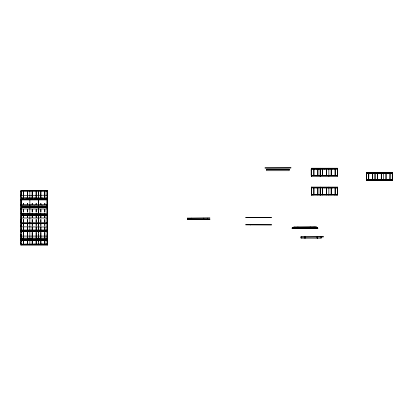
<?xml version="1.0" encoding="UTF-8"?>
<svg xmlns="http://www.w3.org/2000/svg" width="413" height="413" viewBox="0 0 413 413"><rect width="100%" height="100%" fill="white"/><g stroke="black" fill="none" stroke-linecap="round" stroke-linejoin="round"><path stroke-width="0.62" d="M21.275 231.574L47.087 231.574M21.275 223.66L47.087 223.66M21.275 207.574L47.087 207.574M25.993 199.262L47.087 199.525L47.087 199.262L21.275 199.262L21.275 199.525L26.117 199.396M22.292 214.125L22.266 215.354M25.993 239.623L25.993 239.488M25.993 223.66L25.993 223.397M26.117 215.488L25.993 215.354M25.993 207.574L25.993 207.311M25.993 206.211L21.275 206.082L47.087 206.211L25.993 206.211L25.993 205.948M25.993 197.904L26.117 198.034M42.374 244.243L42.374 243.98M42.374 239.752L47.087 239.623L21.275 239.752L42.374 239.752L42.374 239.488M42.374 223.66L42.374 223.402M42.374 215.617L42.374 215.354M42.374 207.574L42.374 207.311M42.374 206.211L42.374 205.948M42.374 199.525L42.374 199.262M42.374 198.168L42.374 197.904M44.692 213.996L44.692 214.533L44.821 213.996M44.692 197.904L44.821 198.441L44.883 191.482M245.74 224.718L271.553 224.848M245.74 217.548L271.553 217.553L245.74 217.419M250.371 224.848L250.144 224.718L250.454 224.848M250.144 217.419L249.039 217.419M292.037 228.208L317.85 228.208L292.037 228.208L292.037 227.945L317.85 228.079M292.476 228.079L292.492 227.945M292.817 228.079L293.049 227.945M293.416 228.079L292.946 228.079M296.436 228.079L296.539 228.079M302.775 227.945L302.775 228.208M302.966 227.945L302.966 228.208M311.536 195.137L311.536 187.094L337.529 187.094L337.509 195.137L311.536 195.137L311.562 187.094M311.536 176.279L311.536 168.236L337.529 168.236L337.509 176.279L311.536 176.279L311.536 168.236M311.614 169.046L337.431 168.917L311.17 169.046L311.17 175.468L337.431 175.468M312.001 228.079L312.032 227.945M312.822 228.208L312.822 227.945M313.137 228.208L313.137 227.945M315.264 228.079L315.196 228.208M315.47 228.208L315.491 227.945L315.393 228.208M316.332 194.59L311.614 194.461L337.431 194.59L316.332 194.59L316.332 194.327M331.634 187.641L337.431 187.905L316.332 187.905L316.332 187.641M316.332 175.731L311.614 175.602L337.431 175.731L316.332 175.731L316.332 175.468M316.332 169.046L316.332 168.783M332.713 194.59L332.713 194.327M332.713 187.905L332.713 187.641M332.713 175.731L332.713 175.468M332.713 169.046L332.713 168.783M337.245 187.905L337.431 187.641L311.614 187.641M366.357 180.558L366.357 172.51L392.35 172.51L392.335 180.558L366.357 180.558L366.439 172.51M371.153 179.743L371.153 180.006L366.439 180.006M392.066 173.192L371.153 173.321L371.153 173.057M387.539 180.006L387.539 179.743M387.539 173.321L387.539 173.062M392.066 179.877L371.153 179.877M292.311 228.079L292.311 228.208M293.142 228.079L293.142 228.208M317.179 228.079L317.179 228.208M20.686 195.039L20.66 195.406L20.691 191.456M20.655 199.701L20.691 195.974M20.717 204.239L20.676 205.091M20.717 208.756L20.676 209.608M20.712 204.146L20.655 199.887M20.686 217.641C20.665 217.966 20.717 213.123 20.66 213.49L47.536 213.485L47.526 212.943M20.696 209.499L20.707 213.139M20.691 222.06L20.676 221.007M20.712 221.249L20.665 218.002L47.536 218.007L47.521 216.071M20.676 225.524L20.691 226.577M20.717 222.271L20.671 221.946M20.65 231.435L20.691 234.641M20.676 230.046L20.691 231.099M20.696 230.16L20.717 226.84M20.717 231.357L20.671 230.986M20.676 238.11L20.691 239.163M20.696 238.224L20.65 235.999M20.676 242.627L20.691 243.68M20.707 242.823L20.655 240.381M47.567 195.199L47.541 191.456M47.541 195.974L47.536 199.928L20.681 199.913M47.521 196.082L47.5 195.225L20.681 195.395L20.671 196.082M47.541 201.472L47.536 199.562M47.567 198.694L47.526 198.978M20.66 204.399L47.536 204.445L47.547 201.436M47.557 215.885L47.536 204.079M47.526 208.42L47.536 208.968L20.686 208.968L20.671 208.622M47.5 217.873L47.541 222.06M47.5 222.395L47.541 226.577M47.567 217.801L47.526 217.465M47.567 222.318L47.521 221.946M47.526 230.046L47.541 231.099M47.547 230.16L47.505 226.825M47.526 239.086L47.526 233.588M47.521 230.986L47.547 233.701M47.526 242.627L47.541 243.68M47.547 242.741L47.521 239.05M20.707 204.894L20.712 208.663M20.655 219.783L20.696 219.515M47.536 222.163L47.541 222.493L20.681 222.514L20.696 225.637M20.66 226.825L47.536 227.047L47.521 226.469M20.707 235.921L20.696 236.055M20.707 235.74L20.671 234.532M20.712 240.443L20.671 239.05M47.51 240.387L20.66 240.609M20.707 199.809L20.712 199.624M47.557 195.292L47.536 195.039M20.686 231.203L20.681 231.554L47.536 231.564L47.536 231.203M47.51 235.828L47.536 236.086L20.66 236.086M20.671 243.572L20.686 245.126L47.536 245.126L47.521 243.572M20.676 190.553L20.671 191.565M20.681 240.232L20.686 240.609M47.521 191.565L47.536 190.522M311.614 168.783L337.431 168.783L337.431 169.046M266.597 169.335L289.193 169.335M311.17 170.146L311.536 170.146M388.587 172.51L390.481 172.51M366.708 172.784L367.544 172.784M368.396 172.784L368.711 172.784M372.35 172.784L372.671 172.784M377.048 172.784L377.368 172.784M381.008 172.784L381.328 172.784M385.706 172.784L386.026 172.784M388.969 172.784L391.601 172.784M366.439 173.057L392.252 173.062M366.439 173.192L392.252 173.192M366.439 173.321L371.153 173.321M311.17 174.374L311.536 174.374M337.225 175.468L337.431 175.731M366.439 179.743L392.252 179.748M366.439 179.877L392.252 179.877M366.708 180.285L367.544 180.285M368.396 180.285L368.711 180.285M372.35 180.285L372.671 180.285M377.048 180.285L377.368 180.285M381.008 180.285L381.328 180.285M385.706 180.285L386.026 180.285M388.969 180.285L391.601 180.285M388.375 180.558L388.721 180.558M317.535 187.776L311.614 187.776L316.332 187.905M21.192 190.672L47.185 190.672M21.275 191.482L47.087 191.482M311.614 194.327L337.431 194.327L337.431 194.59M311.887 194.864L312.724 194.864M313.57 194.864L313.89 194.864M317.53 194.864L317.85 194.864M322.228 194.864L322.548 194.864M326.187 194.864L326.502 194.864M330.885 194.864L331.2 194.864M334.148 194.864L335.16 194.864M335.934 194.864L336.776 194.864M21.275 199.396L47.087 199.396M21.275 205.948L47.087 205.948M21.197 206.758L47.185 206.758M21.275 207.311L47.087 207.311M21.275 215.354L47.087 215.354M25.993 215.617L21.275 215.483L47.087 215.617L25.993 215.488M21.275 223.397L47.087 223.402M245.658 224.848L271.646 224.848M296.88 228.079L296.751 227.945M297.143 228.208L297.572 227.945L297.515 228.208M314.98 227.945L314.887 228.208M315.031 228.079L316.57 227.945L316.549 228.208M317.664 227.945L317.52 228.208L317.504 227.945M21.275 230.082L47.087 230.087M21.275 230.217L47.087 230.217M21.192 230.898L47.185 230.898M21.275 238.131L47.087 238.131M21.192 238.941L47.185 238.941M20.681 240.593L47.536 240.609M26.117 244.243L47.087 244.114L21.275 244.243L26.117 244.243L25.993 243.98M314.076 227.945L314.117 228.208M316.317 228.079L316.373 228.208M392.252 172.51L392.252 180.558M390.042 179.743L390.042 173.321L389.918 179.743M386.331 173.062L386.331 173.321M386.331 179.743L386.331 180.006M386.088 173.321L386.088 179.743M385.959 173.321L385.959 179.743M383.692 172.51L383.672 180.558M381.39 173.321L381.39 179.743M381.261 173.321L381.261 179.743M379.346 173.062L379.346 173.321M379.346 179.743L379.346 180.006M377.43 173.321L377.43 179.743M377.301 173.321L377.301 179.743M375.04 172.51L375.04 180.558M375.019 172.51L375.019 180.558M372.733 173.321L372.733 179.743M372.603 173.321L372.603 179.743M372.361 173.062L372.361 173.321M372.361 179.743L372.361 180.006M368.773 179.743L368.773 173.321L368.644 179.743M337.509 168.236L337.431 176.279M337.509 187.094L337.431 195.137M335.222 169.046L335.222 175.468M335.222 187.905L335.222 194.327M335.093 169.046L335.093 175.468M335.093 187.905L335.093 194.327M332.584 187.905L317.411 187.641M331.51 168.783L331.51 169.046M331.51 175.468L331.51 175.731M331.51 187.641L331.51 187.905M331.51 194.327L331.51 194.59M331.262 169.046L331.262 175.468M331.262 187.905L331.262 194.327M331.138 169.046L331.138 175.468M331.138 187.905L331.138 194.327M328.851 168.236L328.872 176.279M328.872 187.094L328.851 195.137M326.564 169.046L326.564 175.468M326.564 187.905L326.564 194.327M326.44 169.046L326.44 175.468M326.44 187.905L326.44 194.327M324.525 168.783L324.525 169.046M324.525 175.468L324.525 175.731M324.525 187.641L324.525 187.905M324.525 194.327L324.525 194.59M322.61 169.046L322.61 175.468M322.61 187.905L322.61 194.327M322.481 169.046L322.481 175.468M322.481 187.905L322.481 194.327M321.185 236.964L321.185 238.136L301.031 238.136L301.031 236.964M321.051 236.964L321.051 238.136M317.912 169.046L317.912 175.468M317.912 187.905L317.912 194.327M317.783 169.046L317.783 175.468M317.783 187.905L317.783 194.327M317.535 168.783L317.535 169.046M317.535 175.468L317.535 175.731M317.535 187.641L317.535 187.905M317.535 194.327L317.535 194.59M317.354 236.964L317.354 238.136M317.21 227.945L317.225 228.208M317.22 236.964L317.22 238.136M317.065 227.945L317.081 228.208M317.091 236.964L317.091 238.136M316.962 227.945L317.014 228.208M316.916 227.945L316.879 228.208M316.838 227.945L316.838 228.208M316.735 227.945L316.735 228.208M316.652 227.945L316.652 228.208M316.151 227.945L316.09 228.208L316.022 227.945M315.744 227.945L315.744 228.208M315.697 227.945L315.697 228.208M315.635 227.945L315.615 228.208M315.114 227.945L315.114 228.208M315.052 227.945L315.031 228.208M314.685 227.945L314.701 228.208M314.567 227.945L314.556 228.208M314.247 227.945L314.262 228.208M314.123 227.119L314.123 228.291M313.952 169.046L313.952 175.468M313.952 187.905L313.952 194.327M313.994 227.119L313.994 228.291M313.823 169.046L313.823 175.468M313.823 187.905L313.823 194.327M313.033 227.945L313.033 228.208M312.92 227.945L312.92 228.208M312.791 227.945L312.744 228.208L312.693 227.945M312.388 227.945L312.388 228.208M312.316 227.945L312.357 228.208M311.954 227.945L311.929 228.208M311.825 227.945L311.841 228.208M311.717 227.945L311.717 228.208M311.614 168.236L311.614 176.279M311.614 187.094L311.614 195.137M311.624 227.945L311.624 228.208M311.495 227.945L311.495 228.208M311.433 227.945L311.433 228.208M311.304 227.945L311.304 228.208M310.364 227.945L310.364 228.208M310.292 227.119L310.292 228.291M310.163 227.119L310.163 228.291M310.127 227.945L310.127 228.208M310.029 227.119L310.029 228.291M308.098 227.945L308.098 228.208M307.969 227.945L307.99 228.208M307.866 227.945L307.866 228.208M306.921 227.945L306.921 228.208M306.797 227.945L306.797 228.208M306.735 227.945L306.735 228.208M306.606 227.945L306.606 228.208M305.124 236.964L305.124 238.136M304.995 236.964L304.995 238.136M304.944 228.208L304.629 227.945L304.629 228.208M304.861 236.964L304.861 238.136M302.837 227.945L302.837 228.208M302.646 227.945L302.646 228.208M301.707 227.945L301.707 228.208M301.578 227.945L301.604 228.208M301.475 227.945L301.475 228.208M301.165 236.964L301.165 238.136M299.446 227.945L299.44 228.208M299.317 227.945L299.317 228.208M299.208 227.945L299.208 228.208M298.269 227.945L298.269 228.208M298.14 227.945L298.14 228.208M298.067 227.119L298.067 228.291M297.933 227.119L297.933 228.291M297.856 227.945L297.856 228.208M297.804 227.119L297.804 228.291M297.727 227.945L297.742 228.208M297.644 227.945L297.618 228.208M297.252 227.945L297.252 228.208L297.184 227.945M296.823 227.945L296.88 228.208M296.653 228.208L296.565 227.945M294.309 227.945L294.242 228.208M294.18 227.945L294.18 228.208M294.102 227.119L294.102 228.291M293.994 227.945L293.994 228.208M293.973 227.119L293.973 228.291M293.55 227.945L293.55 228.208M293.416 227.945L293.416 228.208M292.962 227.945L292.977 228.208M292.925 227.945L292.925 228.208M292.817 227.945L292.791 228.208M292.662 227.945L292.662 228.208M207.589 218.203L207.589 219.37M207.46 218.203L207.46 219.37M203.759 218.203L203.759 219.37M203.63 218.203L203.63 219.37M203.495 218.203L203.495 219.37M191.529 218.203L191.529 219.37M191.4 218.203L191.4 219.37M191.271 218.203L191.271 219.37M187.569 218.203L187.569 219.37M187.44 218.203L187.44 219.37M47.227 212.932L47.227 190.543L21.151 190.543L21.151 244.919M47.227 214.213L47.227 217.414M47.227 218.689L47.227 244.919M47.175 190.589L47.17 212.948M47.175 214.218L47.175 244.873M47.092 190.672L47.092 195.623M47.092 196.856L47.092 198.715M47.092 200.573L47.092 209.236M47.092 210.475L47.092 212.948M47.092 214.806L47.092 216.66M47.092 217.899L47.092 222.23M47.092 222.85L47.092 226.561M47.092 227.8L47.092 230.898M47.092 231.512L47.092 232.751M47.092 233.99L47.092 241.868M47.092 243.035L47.092 244.79M44.883 203.382L44.883 204.662M44.883 209.499L44.883 212.065M44.883 215.617L44.883 217.543M44.883 219.468L44.883 222.039M44.883 224.305L44.883 225.591M44.883 226.871L44.883 230.082M44.883 232.349L44.883 238.131M44.883 239.752L44.883 243.98M44.754 191.482L44.754 197.904M44.754 203.382L44.754 204.662M44.754 209.499L44.754 212.065M44.754 215.617L44.754 217.543M44.754 219.468L44.754 222.039M44.754 224.305L44.754 225.591M44.754 226.871L44.754 230.082M44.754 232.349L44.754 238.131M44.754 239.752L44.754 243.98M41.166 197.904L41.166 198.168M41.166 199.262L41.166 199.525M41.166 205.948L41.166 206.211M41.166 207.311L41.166 207.574M41.166 215.354L41.166 215.617M41.166 223.402L41.166 223.66M41.166 239.488L41.166 239.752M41.166 243.98L41.166 244.243M40.923 191.482L40.861 198.441L40.732 197.904M40.923 203.382L40.923 204.662M40.923 209.499L40.923 212.065M40.861 213.996L40.861 214.533L40.732 213.996M40.923 215.617L40.923 217.543M40.923 219.468L40.923 222.039M40.923 224.305L40.923 225.591M40.923 226.871L40.923 230.082M40.923 232.349L40.923 238.131M40.923 239.752L40.923 243.98M40.794 191.482L40.794 197.904M40.794 203.382L40.794 204.662M40.794 209.499L40.794 212.065M40.794 215.617L40.794 217.543M40.794 219.468L40.794 222.039M40.794 224.305L40.794 225.591M40.794 226.871L40.794 230.082M40.794 232.349L40.794 238.131M40.794 239.752L40.794 243.98M39.705 198.715L39.705 199.262M39.705 206.211L39.705 207.311M39.705 214.259L39.705 215.354M39.705 238.394L39.705 239.488M39.576 198.715L39.576 199.262M39.581 206.211L39.581 207.311M39.602 214.125L39.581 215.354M39.581 238.394L39.581 239.488M38.533 190.672L38.533 212.948L38.512 210.475M38.512 190.589L38.512 195.623M38.512 196.856L38.512 198.715M38.512 200.573L38.512 209.236M38.512 216.66L38.512 214.806L38.533 230.898L38.512 227.8M38.512 217.899L38.512 222.23M38.512 222.85L38.512 226.561M38.512 232.751L38.512 231.512L38.533 244.79L38.512 243.035M38.512 233.99L38.512 241.868M37.438 198.715L37.438 199.262M37.444 206.211L37.444 207.311M37.444 214.259L37.444 215.354M37.444 238.394L37.444 239.488M37.315 198.715L37.315 199.262M37.315 206.211L37.315 207.311M37.335 214.125L37.315 215.354M37.315 238.394L37.315 239.488M36.225 191.482L36.225 197.904M36.225 203.382L36.225 204.662M36.225 209.499L36.225 212.065M36.225 215.617L36.225 217.543M36.225 219.468L36.225 222.039M36.225 224.305L36.225 225.591M36.225 226.871L36.225 230.082M36.225 232.349L36.225 238.131M36.225 239.752L36.225 243.98M36.163 197.904L36.034 198.441L36.096 191.482M36.163 213.996L36.034 214.533L36.034 213.996M36.096 203.382L36.096 204.662M36.096 209.499L36.096 212.065M36.096 215.617L36.096 217.543M36.096 219.468L36.096 222.039M36.096 224.305L36.096 225.591M36.096 226.871L36.096 230.082M36.096 232.349L36.096 238.131M36.096 239.752L36.096 243.98M34.181 197.904L34.181 198.168M34.181 199.262L34.181 199.525M34.181 205.948L34.181 206.211M34.181 207.311L34.181 207.574M34.181 215.354L34.181 215.617M34.181 223.402L34.181 223.66M34.181 239.488L34.181 239.752M34.181 243.98L34.181 244.243M32.266 191.482L32.266 197.904M32.266 203.382L32.266 204.662M32.266 209.499L32.266 212.065M32.266 215.617L32.266 217.543M32.266 219.468L32.266 222.039M32.266 224.305L32.266 225.591M32.266 226.871L32.266 230.082M32.266 232.349L32.266 238.131M32.266 239.752L32.266 243.98M32.204 197.904L32.075 198.441L32.142 191.482M32.204 213.996L32.204 214.533L32.075 213.996M32.142 203.382L32.142 204.662M32.142 209.499L32.142 212.065M32.142 215.617L32.142 217.543M32.142 219.468L32.142 222.039M32.142 224.305L32.142 225.591M32.142 226.871L32.142 230.082M32.142 232.349L32.142 238.131M32.142 239.752L32.142 243.98M31.047 198.715L31.047 199.262M31.052 206.211L31.052 207.311M31.052 214.259L31.052 215.354M31.052 238.394L31.052 239.488M30.923 198.715L30.923 199.262M30.923 206.211L30.923 207.311M30.923 214.259L30.923 215.354M30.923 238.394L30.923 239.488M29.855 190.589L29.855 212.948M29.875 214.806L29.855 230.898M29.875 231.512L29.855 244.79M28.786 198.715L28.786 199.262M28.786 206.211L28.786 207.311M28.786 214.259L28.786 215.354M28.786 238.394L28.786 239.488M28.657 198.715L28.657 199.262M28.657 206.211L28.657 207.311M28.683 214.125L28.657 215.354M28.657 238.394L28.657 239.488M27.568 191.482L27.506 198.441L27.377 197.904M27.568 203.382L27.568 204.662M27.568 209.499L27.568 212.065M27.506 213.996L27.377 214.533L27.377 213.996M27.568 215.617L27.568 217.543M27.568 219.468L27.568 222.039M27.568 224.305L27.568 225.591M27.568 226.871L27.568 230.082M27.568 232.349L27.568 238.131M27.568 239.752L27.568 243.98M27.439 191.482L27.439 197.904M27.439 203.382L27.439 204.662M27.439 209.499L27.439 212.065M27.439 215.617L27.439 217.543M27.439 219.468L27.439 222.039M27.439 224.305L27.439 225.591M27.439 226.871L27.439 230.082M27.439 232.349L27.439 238.131M27.439 239.752L27.439 243.98M27.196 197.904L27.196 198.168M27.196 199.262L27.196 199.525M27.196 205.948L27.196 206.211M27.196 207.311L27.196 207.574M27.196 215.354L27.196 215.617M27.196 223.402L27.196 223.66M27.196 239.488L27.196 239.752M27.196 243.98L27.196 244.243M23.613 191.482L23.551 198.441L23.422 197.904M23.613 203.382L23.613 204.662M23.613 209.499L23.613 212.065M23.551 213.996L23.422 214.533L23.422 213.996M23.613 215.617L23.613 217.543M23.613 219.468L23.613 222.039M23.613 224.305L23.613 225.591M23.613 226.871L23.613 230.082M23.613 232.349L23.613 238.131M23.613 239.752L23.613 243.98M23.484 191.482L23.484 197.904M23.484 203.382L23.484 204.662M23.484 209.499L23.484 212.065M23.484 215.617L23.484 217.543M23.484 219.468L23.484 222.039M23.484 224.305L23.484 225.591M23.484 226.871L23.484 230.082M23.484 232.349L23.484 238.131M23.484 239.752L23.484 243.98M22.395 198.715L22.395 199.262M22.395 206.211L22.395 207.311M22.395 214.259L22.395 215.354M22.395 238.394L22.395 239.488M22.266 198.715L22.266 199.262M22.266 206.211L22.266 207.311M22.266 238.394L22.266 239.488M21.275 190.672L21.275 195.623M21.275 196.856L21.275 198.715M21.275 200.573L21.275 209.236M21.275 210.475L21.275 212.948M21.275 214.806L21.275 216.66M21.275 217.899L21.275 222.23M21.275 222.85L21.275 226.561M21.275 227.8L21.275 230.898M21.275 231.512L21.275 232.751M21.275 233.99L21.275 241.868M21.275 243.035L21.275 244.79M21.275 214.125L47.087 214.259L21.275 214.125M21.275 198.034L47.087 198.168L21.275 198.034M290.979 167.874L265.001 167.952L290.979 167.874M289.193 169.206L266.597 169.206L266.597 170.719L289.193 170.719L289.193 169.206M209.902 218.069L187.306 218.203L209.902 218.069M209.928 219.37L187.306 219.453L209.928 219.37M316.441 226.99L293.839 227.119L316.441 226.99M314.851 227.945L314.752 228.208L314.851 227.945M316.461 228.291L293.839 228.368L316.461 228.291M323.498 236.835L300.901 236.964L323.498 236.835M320.214 176.279L320.214 168.236L320.194 176.279M320.214 195.137L320.214 187.094L320.194 195.137"/></g></svg>
